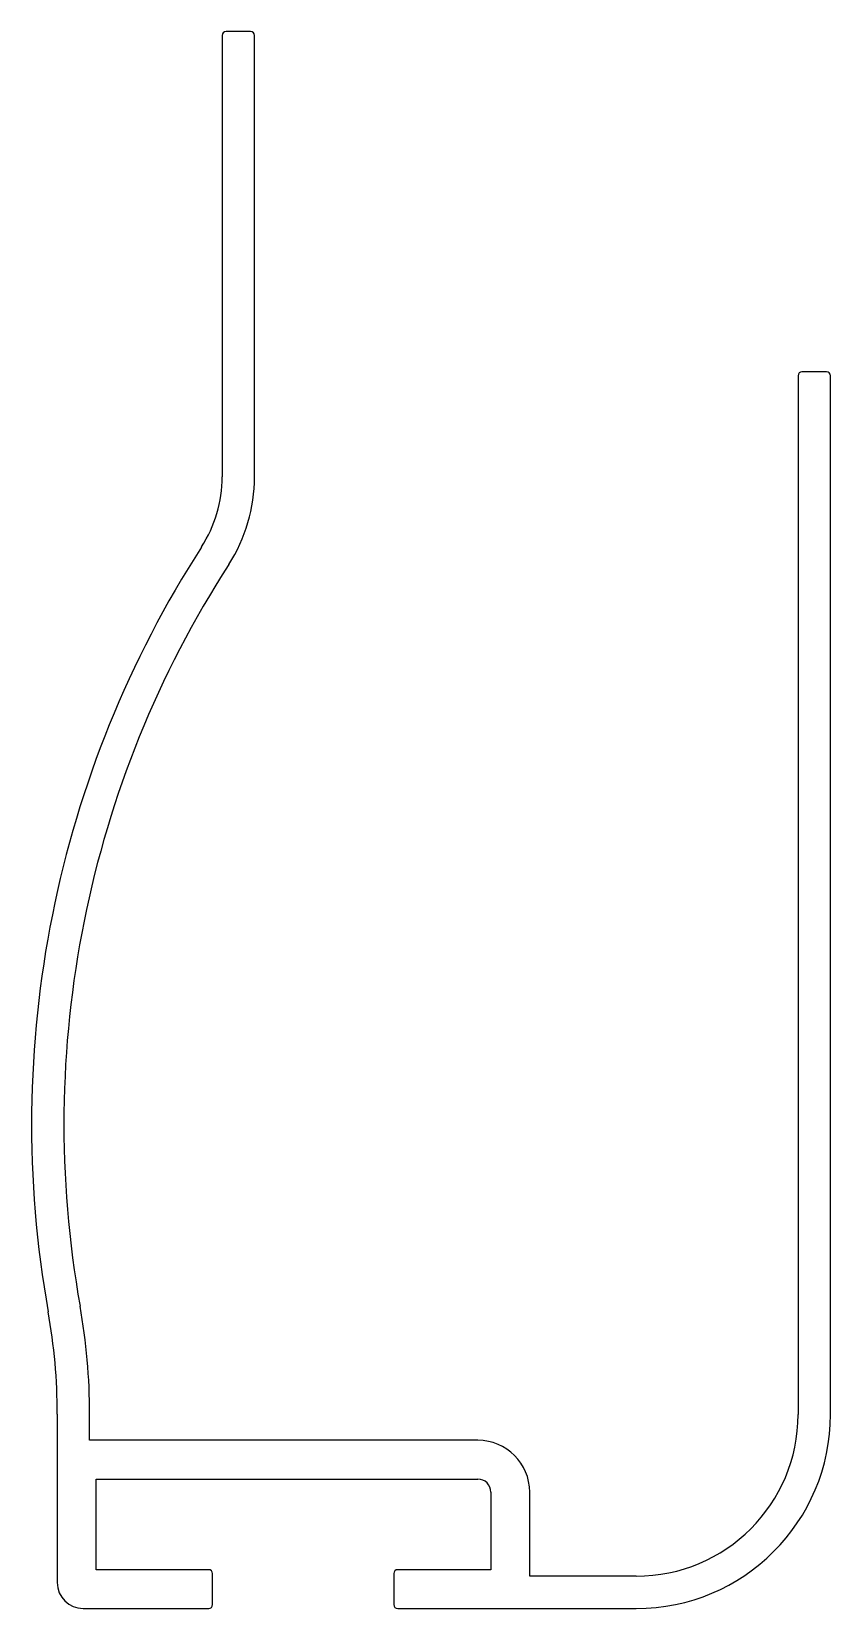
# Model space of a CAD drawing. Extents: x 1676 to 1738, y 1904 to 2026.
import ezdxf

# ---------------------------------------------------------------- set-up
doc = ezdxf.new("R2010")
doc.units = 0
doc.layers.get('0').update_dxf_attribs({"linetype": 'CONTINUOUS'})

msp = doc.modelspace()

# ---------------------------------------------------------------- linework, layer by layer
for p, q in [((1690.72, 2025.8), (1690.72, 1991.69)), ((1692.92, 2026.1), (1691.02, 2026.1)), ((1693.22, 1991.69), (1693.22, 2025.8)), ((1737.42, 1999.81), (1735.52, 1999.81)), ((1735.22, 1999.51), (1735.22, 1919.24)), ((1737.72, 1919.24), (1737.72, 1999.51)), ((1677.98, 1919.25), (1677.98, 1906.24)), ((1680.48, 1917.24), (1680.48, 1919.25)), ((1710.48, 1917.24), (1680.48, 1917.24)), ((1680.98, 1907.24), (1680.98, 1914.24)), ((1680.98, 1914.24), (1710.48, 1914.24)), ((1711.48, 1913.24), (1711.48, 1907.24)), ((1714.48, 1906.74), (1714.48, 1913.24)), ((1689.68, 1907.24), (1680.98, 1907.24)), ((1711.48, 1907.24), (1704.28, 1907.24)), ((1689.98, 1904.54), (1689.98, 1906.94)), ((1703.98, 1906.94), (1703.98, 1904.54)), ((1722.72, 1906.74), (1714.48, 1906.74)), ((1679.98, 1904.24), (1689.68, 1904.24)), ((1704.28, 1904.24), (1722.72, 1904.24))]:
    msp.add_line(p, q)
for centre, radius, start, end in [((1691.02, 2025.8), 0.3, 90, 180), ((1692.92, 2025.8), 0.3, 360, 90), ((1735.52, 1999.51), 0.3, 90, 180), ((1737.42, 1999.51), 0.3, 360, 90), ((1680.72, 1991.69), 10, 327.1856, 0.0017), ((1680.72, 1991.69), 12.5, 327.1856, 0), ((1758.3, 1941.66), 82.31, 147.1856, 190.137), ((1758.3, 1941.66), 79.81, 147.1856, 190.1374), ((1632.98, 1919.25), 45, 0, 10.1375), ((1632.98, 1919.25), 47.5, 0, 10.1369), ((1722.72, 1919.24), 15, 270, 360), ((1722.72, 1919.24), 12.5, 270.0004, 360), ((1710.48, 1913.24), 4, 0, 90), ((1710.48, 1913.24), 1, 0.0009, 90), ((1689.68, 1906.94), 0.3, 0, 90), ((1704.28, 1906.94), 0.3, 90, 180), ((1679.98, 1906.24), 2, 180, 270), ((1689.68, 1904.54), 0.3, 270, 360), ((1704.28, 1904.54), 0.3, 180, 270)]:
    msp.add_arc(centre, radius, start, end)

doc.saveas('drawing.dxf')
